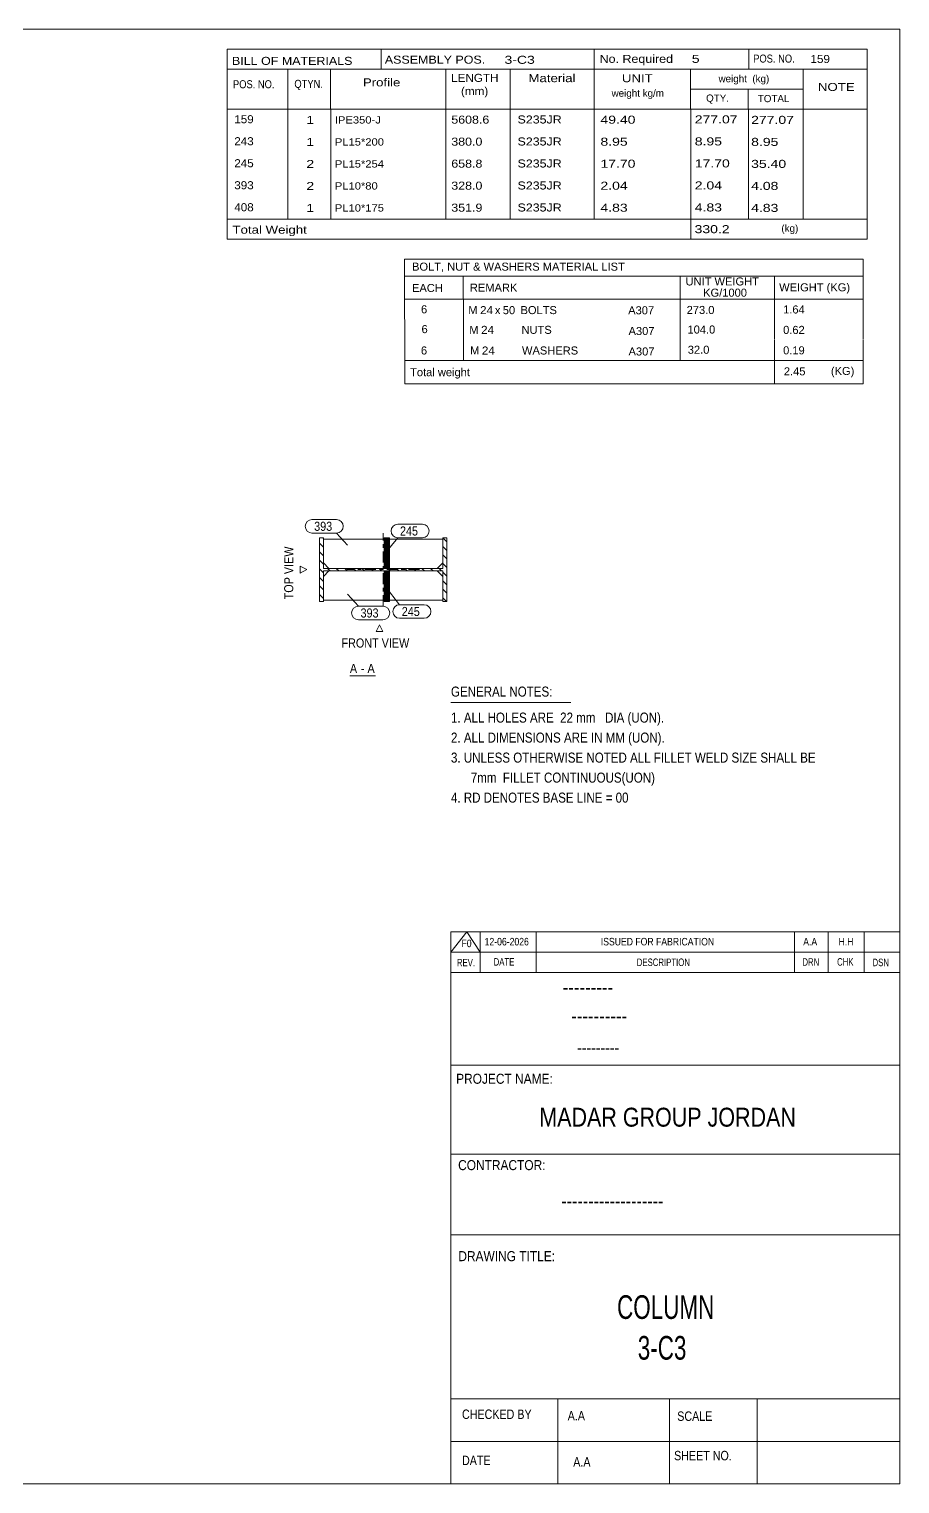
# Model space of a CAD drawing. Header units: millimetres. Extents: x 2 to 579, y 1 to 405.
# Drawn here: x 339.4 to 579, y 5 to 405 of the extents above; entities that cross this region are included whole.
import ezdxf

# ---------------------------------------------------------------- set-up
doc = ezdxf.new("R2010")
doc.units = ezdxf.units.MM
for name, pattern in [('XKITLINE00', [0]), ('XKITLINE01', [4, 1, -1, 1, -1]), ('XKITLINE03', [6, 3, -1, 1, -1])]:
    doc.linetypes.add(name, pattern=pattern)
for name, color, linetype, lineweight in [('DrawingSheet', 5, 'Continuous', 0), ('OtherObjectType', 7, 'Continuous', 0), ('Part', 2, 'Continuous', 0), ('PartMark', 7, 'Continuous', 0)]:
    doc.layers.add(name, color=color, linetype=linetype, lineweight=lineweight)
doc.styles.add('@ARIAL_UNICODE_MS_BOLD', font='ARIAL.TTF')
doc.styles.add('ARIAL', font='ARIAL.TTF')
doc.styles.add('ARIAL_NARROW', font='ARIALN.TTF')
doc.styles.add('COMIC_SANS_MS_BOLD', font='COMICBD.TTF')
doc.styles.add('SWIS721_EX_BT', font='ARIAL.TTF')
doc.styles.add('SWISSE', font='ARIAL.TTF')

# ---------------------------------------------------------------- blocks, each defined once
blk = doc.blocks.new('*A1')
at = {"layer": 'Part', "color": 7, "linetype": 'XKITLINE00', "lineweight": 0}
for p, q in [((420.44, 264.92), (420.24, 265.12)), ((454.34, 264.02), (453.24, 265.12)), ((453.24, 265.12), (453.24, 265.12)), ((420.44, 262.56), (419.34, 263.66)), ((420.44, 260.21), (419.34, 261.31)), ((454.34, 261.67), (453.24, 262.77)), ((454.34, 259.31), (453.24, 260.41)), ((420.44, 257.85), (419.34, 258.95)), ((420.44, 255.49), (419.34, 256.59)), ((422.27, 256.02), (421.57, 256.72)), ((424.63, 256.02), (423.93, 256.72)), ((426.98, 256.02), (426.28, 256.72)), ((429.34, 256.02), (428.64, 256.72)), ((431.7, 256.02), (431, 256.72)), ((434.06, 256.02), (433.36, 256.72)), ((436.41, 256.02), (435.71, 256.72)), ((438.77, 256.02), (438.07, 256.72)), ((441.13, 256.02), (440.43, 256.72)), ((443.48, 256.02), (442.78, 256.72)), ((445.84, 256.02), (445.14, 256.72)), ((448.2, 256.02), (447.5, 256.72)), ((450.56, 256.02), (449.86, 256.72)), ((452.91, 256.02), (452.21, 256.72)), ((454.34, 256.95), (453.24, 258.05)), ((420.44, 253.13), (419.34, 254.23)), ((454.34, 254.59), (453.24, 255.69)), ((454.34, 252.24), (453.24, 253.34)), ((420.44, 250.78), (419.34, 251.88)), ((420.44, 248.42), (419.34, 249.52)), ((454.34, 249.88), (453.24, 250.98)), ((454.24, 247.62), (453.24, 248.62))]:
    blk.add_line(p, q, dxfattribs=at)
blk = doc.blocks.new('*A2')
at = {"layer": 'Part', "color": 7, "linetype": 'XKITLINE00', "lineweight": 0}
for p, q in [((437.09, 256.02), (437.09, 256.02)), ((437.09, 256.02), (437.09, 256.02)), ((437.3, 256.02), (437.19, 255.92)), ((437.5, 256.02), (437.3, 255.82)), ((437.7, 256.02), (437.4, 255.72)), ((437.9, 256.02), (437.5, 255.62)), ((438.1, 256.02), (437.6, 255.52)), ((438.31, 256.02), (437.7, 255.42)), ((438.51, 256.02), (437.8, 255.32)), ((437.19, 255.92), (437.09, 255.82)), ((437.3, 255.82), (437.09, 255.62)), ((437.4, 255.72), (437.09, 255.42)), ((437.5, 255.62), (437.09, 255.21)), ((437.6, 255.52), (437.09, 255.01)), ((437.7, 255.42), (437.09, 254.81)), ((437.8, 255.32), (437.09, 254.61)), ((437.9, 255.21), (437.09, 254.41)), ((438, 255.11), (437.09, 254.2)), ((438.1, 255.01), (437.09, 254)), ((438.2, 254.91), (437.09, 253.8)), ((438.31, 254.81), (437.09, 253.6)), ((438.41, 254.71), (437.09, 253.4)), ((438.51, 254.61), (437.09, 253.19)), ((438.59, 254.49), (437.09, 252.99)), ((438.59, 254.29), (437.09, 252.79)), ((438.59, 254.09), (437.09, 252.59)), ((438.59, 253.89), (437.09, 252.39)), ((438.59, 253.68), (437.09, 252.18)), ((438.59, 253.48), (437.09, 251.98)), ((438.59, 253.28), (437.09, 251.78)), ((438.59, 253.08), (437.09, 251.58)), ((438.59, 252.88), (437.09, 251.38)), ((438.59, 252.67), (437.09, 251.17)), ((438.59, 252.47), (437.09, 250.97)), ((438.59, 252.27), (437.09, 250.77)), ((438.59, 252.07), (437.09, 250.57)), ((438.59, 255.91), (437.9, 255.21)), ((438.59, 255.7), (438, 255.11)), ((438.59, 255.5), (438.1, 255.01)), ((438.59, 255.3), (438.2, 254.91)), ((438.59, 255.1), (438.31, 254.81)), ((438.59, 254.9), (438.41, 254.71)), ((438.59, 254.69), (438.51, 254.61)), ((438.59, 251.87), (437.09, 250.37)), ((438.59, 251.66), (437.09, 250.16)), ((438.59, 251.46), (437.09, 249.96)), ((438.59, 251.26), (437.09, 249.76)), ((438.59, 251.06), (437.09, 249.56)), ((438.59, 250.85), (437.09, 249.35)), ((438.59, 250.65), (437.09, 249.15)), ((438.59, 250.45), (437.09, 248.95)), ((438.59, 250.25), (437.09, 248.75)), ((438.59, 250.05), (437.09, 248.55)), ((438.59, 249.84), (437.09, 248.34)), ((438.59, 249.64), (437.09, 248.14)), ((438.59, 249.44), (437.09, 247.94)), ((438.59, 249.24), (437.09, 247.74)), ((438.59, 249.04), (437.18, 247.62)), ((438.59, 248.83), (437.38, 247.62)), ((438.59, 248.63), (437.58, 247.62)), ((438.59, 248.43), (437.79, 247.62)), ((438.59, 248.23), (437.99, 247.62)), ((438.59, 248.03), (438.19, 247.62)), ((438.59, 247.82), (438.39, 247.62))]:
    blk.add_line(p, q, dxfattribs=at)
blk = doc.blocks.new('*A3')
at = {"layer": 'Part', "color": 7, "linetype": 'XKITLINE00', "lineweight": 0}
for p, q in [((437.09, 264.92), (437.19, 265.02)), ((437.09, 264.72), (437.3, 264.92)), ((437.09, 264.52), (437.4, 264.82)), ((437.09, 264.32), (437.5, 264.72)), ((437.09, 264.11), (437.6, 264.62)), ((437.09, 263.91), (437.7, 264.52)), ((437.09, 263.71), (437.8, 264.42)), ((437.09, 263.51), (437.9, 264.32)), ((437.09, 263.3), (438, 264.21)), ((437.09, 263.1), (438.1, 264.11)), ((437.09, 262.9), (438.2, 264.01)), ((437.19, 265.02), (437.3, 265.12)), ((437.3, 264.92), (437.5, 265.12)), ((437.4, 264.82), (437.7, 265.12)), ((437.5, 264.72), (437.9, 265.12)), ((437.6, 264.62), (438.1, 265.12)), ((437.7, 264.52), (438.31, 265.12)), ((437.8, 264.42), (438.51, 265.12)), ((437.9, 264.32), (438.59, 265.01)), ((438, 264.21), (438.59, 264.8)), ((438.1, 264.11), (438.59, 264.6)), ((438.2, 264.01), (438.59, 264.4)), ((438.31, 263.91), (438.59, 264.2)), ((437.09, 262.7), (438.31, 263.91)), ((437.09, 262.5), (438.41, 263.81)), ((437.09, 262.29), (438.51, 263.71)), ((437.09, 262.09), (438.59, 263.59)), ((437.09, 261.89), (438.59, 263.39)), ((437.09, 261.69), (438.59, 263.19)), ((437.09, 261.49), (438.59, 262.99)), ((437.09, 261.28), (438.59, 262.78)), ((437.09, 261.08), (438.59, 262.58)), ((437.09, 260.88), (438.59, 262.38)), ((437.09, 260.68), (438.59, 262.18)), ((437.09, 260.48), (438.59, 261.98)), ((437.09, 260.27), (438.59, 261.77)), ((437.09, 260.07), (438.59, 261.57)), ((437.09, 259.87), (438.59, 261.37)), ((437.09, 259.67), (438.59, 261.17)), ((437.09, 259.47), (438.59, 260.97)), ((437.09, 259.26), (438.59, 260.76)), ((437.09, 259.06), (438.59, 260.56)), ((437.09, 258.86), (438.59, 260.36)), ((437.09, 258.66), (438.59, 260.16)), ((438.41, 263.81), (438.59, 264)), ((438.51, 263.71), (438.59, 263.79)), ((437.09, 258.46), (438.59, 259.96)), ((437.09, 258.25), (438.59, 259.75)), ((437.09, 258.05), (438.59, 259.55)), ((437.09, 257.85), (438.59, 259.35)), ((437.09, 257.65), (438.59, 259.15)), ((437.09, 257.45), (438.59, 258.95)), ((437.09, 257.24), (438.59, 258.74)), ((437.09, 257.04), (438.59, 258.54)), ((437.09, 256.84), (438.59, 258.34)), ((437.18, 256.72), (438.59, 258.14)), ((437.38, 256.72), (438.59, 257.94)), ((437.58, 256.72), (438.59, 257.73)), ((437.79, 256.72), (438.59, 257.53)), ((437.99, 256.72), (438.59, 257.33)), ((438.19, 256.72), (438.59, 257.13)), ((438.39, 256.72), (438.59, 256.92))]:
    blk.add_line(p, q, dxfattribs=at)
blk = doc.blocks.new('*A30')
at = {"layer": 'Part', "color": 2, "linetype": 'XKITLINE00', "lineweight": 0}
for p, q in [((419.34, 247.62), (419.34, 265.12)), ((419.34, 265.12), (420.44, 265.12)), ((420.44, 265.12), (420.44, 256.72)), ((453.24, 265.12), (454.34, 265.12)), ((453.24, 256.72), (453.24, 265.12)), ((454.34, 265.12), (454.34, 247.62)), ((420.44, 256.72), (453.24, 256.72)), ((453.24, 256.02), (420.44, 256.02)), ((420.44, 256.02), (420.44, 247.62)), ((453.24, 247.62), (453.24, 256.02)), ((420.44, 247.62), (419.34, 247.62)), ((454.34, 247.62), (453.24, 247.62))]:
    blk.add_line(p, q, dxfattribs=at)
at = {"layer": 'Part', "color": 7, "linetype": 'XKITLINE03', "lineweight": 0}
for p, q in [((436.84, 246.37), (436.84, 266.37)), ((446.84, 256.37), (426.84, 256.37))]:
    blk.add_line(p, q, dxfattribs=at)
blk = doc.blocks.new('*A31')
at = {"layer": 'Part', "color": 2, "linetype": 'XKITLINE00', "lineweight": 0}
for p, q in [((437.09, 247.62), (437.09, 256.02)), ((437.09, 256.02), (438.59, 256.02)), ((438.59, 247.62), (438.59, 256.02)), ((438.59, 247.62), (437.09, 247.62))]:
    blk.add_line(p, q, dxfattribs=at)
at = {"layer": 'Part', "color": 7, "linetype": 'XKITLINE01', "lineweight": 0}
blk.add_line((437.09, 254.52), (438.59, 254.52), dxfattribs=at)
blk = doc.blocks.new('*A32')
at = {"layer": 'Part', "color": 2, "linetype": 'XKITLINE00', "lineweight": 0}
for p, q in [((437.09, 265.12), (437.09, 256.72)), ((438.59, 265.12), (437.09, 265.12)), ((438.59, 256.72), (438.59, 265.12)), ((438.59, 256.72), (437.09, 256.72))]:
    blk.add_line(p, q, dxfattribs=at)
at = {"layer": 'Part', "color": 7, "linetype": 'XKITLINE01', "lineweight": 0}
blk.add_line((437.09, 258.22), (438.59, 258.22), dxfattribs=at)
blk = doc.blocks.new('*A33')
at = {"layer": 'Part', "color": 2, "linetype": 'XKITLINE00', "lineweight": 0}
for p, q in [((420.44, 264.72), (437.09, 264.72)), ((453.24, 264.72), (438.59, 264.72)), ((420.44, 258.22), (421.94, 256.72)), ((453.24, 258.22), (451.74, 256.72))]:
    blk.add_line(p, q, dxfattribs=at)
at = {"layer": 'Part', "color": 7, "linetype": 'XKITLINE01', "lineweight": 0}
for p, q in [((420.44, 258.22), (420.44, 264.72)), ((438.59, 264.72), (437.09, 264.72)), ((453.24, 264.72), (453.24, 258.22)), ((421.94, 256.72), (451.74, 256.72))]:
    blk.add_line(p, q, dxfattribs=at)
blk = doc.blocks.new('*A34')
at = {"layer": 'Part', "color": 2, "linetype": 'XKITLINE00', "lineweight": 0}
for p, q in [((420.44, 254.52), (421.94, 256.02)), ((453.24, 254.52), (451.74, 256.02)), ((420.44, 248.02), (437.09, 248.02)), ((453.24, 248.02), (438.59, 248.02))]:
    blk.add_line(p, q, dxfattribs=at)
at = {"layer": 'Part', "color": 7, "linetype": 'XKITLINE01', "lineweight": 0}
for p, q in [((421.94, 256.02), (451.74, 256.02)), ((420.44, 248.02), (420.44, 254.52)), ((453.24, 248.02), (453.24, 254.52)), ((437.09, 248.02), (438.59, 248.02))]:
    blk.add_line(p, q, dxfattribs=at)
blk = doc.blocks.new('*A35')
at = {"layer": 'DrawingSheet', "color": 5, "linetype": 'XKITLINE00', "lineweight": 0}
for p, q in [((579, 405), (5, 405)), ((5, 405), (5, 5)), ((579, 5), (579, 405)), ((5, 5), (579, 5))]:
    blk.add_line(p, q, dxfattribs=at)
at = {"layer": 'DrawingSheet', "color": 5, "style": 'ARIAL', "width": 0.85}
blk.add_text('Tekla structures', height=2, rotation=90, dxfattribs=at).set_placement((4.5, 5.5))
blk = doc.blocks.new('*A36')
at = {"layer": 'OtherObjectType', "color": 7, "linetype": 'XKITLINE00', "lineweight": 0}
for p, q in [((442.76, 341.75), (442.75, 330.75)), ((442.76, 341.75), (568.88, 341.75)), ((568.88, 341.75), (568.88, 330.75)), ((442.75, 337.1), (568.88, 337.1)), ((458.87, 337.11), (458.87, 330.75)), ((518.57, 337.11), (518.57, 330.75)), ((544.47, 337.09), (544.47, 330.75)), ((442.76, 330.72), (442.76, 325.22)), ((442.77, 330.75), (568.88, 330.75)), ((458.92, 330.75), (458.92, 325.13)), ((518.57, 330.75), (518.57, 325.13)), ((544.5, 330.75), (544.5, 325.25)), ((568.88, 330.75), (568.88, 325.25)), ((442.79, 325.13), (442.79, 319.52)), ((458.95, 325.13), (458.95, 319.51)), ((518.57, 325.13), (518.57, 319.51)), ((544.5, 325.13), (544.5, 319.63)), ((568.88, 325.13), (568.88, 319.63)), ((442.79, 319.5), (442.79, 313.93)), ((458.95, 319.51), (458.95, 313.89)), ((518.57, 319.51), (518.57, 313.89)), ((544.5, 319.51), (544.5, 313.9)), ((568.88, 319.51), (568.88, 313.9)), ((568.88, 313.9), (442.75, 313.93)), ((442.78, 313.89), (442.78, 307.49)), ((442.85, 313.89), (568.87, 313.89)), ((544.5, 313.86), (544.5, 307.44)), ((568.87, 313.86), (568.87, 307.45)), ((442.77, 307.45), (568.87, 307.45))]:
    blk.add_line(p, q, dxfattribs=at)
at = {"layer": 'OtherObjectType', "color": 7, "style": 'ARIAL_NARROW'}
for s, width, p in [('BOLT, NUT & WASHERS MATERIAL LIST', 1.211571, (444.79, 338.59)), ('UNIT WEIGHT', 1.211571, (520.03, 334.52)), ('EACH', 1.211571, (444.78, 332.72)), ('REMARK', 1.211571, (460.7, 332.81)), (' KG/1000', 1.211571, (524.02, 331.43)), ('WEIGHT (KG)', 1.211571, (545.78, 332.9)), ('6', 1.211571, (447.26, 326.85)), ('M', 1.211571, (460.26, 326.65)), ('24', 1.275, (463.5, 326.63)), ('x', 1.211571, (467.58, 326.63)), ('50', 1.211571, (469.76, 326.62)), ('BOLTS', 1.211571, (474.63, 326.64)), ('A307', 1.211571, (504.25, 326.59)), ('273.0', 1.211571, (520.34, 326.68)), ('1.64', 1.211571, (546.87, 326.81)), ('6', 1.211571, (447.4, 321.41)), ('M', 1.211571, (460.54, 321.21)), ('24', 1.275, (463.78, 321.19)), ('NUTS', 1.211571, (474.91, 321.21)), ('A307', 1.211571, (504.35, 320.89)), ('104.0', 1.211571, (520.56, 321.3)), ('0.62', 1.211571, (546.87, 321.19)), ('6', 1.211571, (447.24, 315.54)), ('M', 1.211571, (460.76, 315.54)), ('24', 1.275, (464, 315.52)), ('WASHERS', 1.211571, (475.04, 315.53)), ('A307', 1.211571, (504.35, 315.27)), ('32.0', 1.211571, (520.64, 315.74)), ('0.19', 1.211571, (546.87, 315.58)), ('2.45', 1.211571, (547.07, 309.8)), ('(KG)', 1.211571, (560.02, 309.9)), ('Total weight', 1.211571, (444.26, 309.57))]:
    blk.add_text(s, height=2.2, dxfattribs=dict(at, width=width)).set_placement(p)
blk = doc.blocks.new('*A37')
at = {"layer": 'OtherObjectType', "color": 7, "linetype": 'XKITLINE00', "lineweight": 0}
blk.add_line((455.5, 219.82), (488.5, 219.82), dxfattribs=at)
at = {"layer": 'OtherObjectType', "color": 7, "style": 'ARIAL_NARROW', "width": 1.008832}
for s, p in [('GENERAL NOTES:', (455.5, 221.47)), ('1. ALL HOLES ARE  22 mm   DIA (UON).', (455.5, 214.32)), ('2. ALL DIMENSIONS ARE IN MM (UON).', (455.5, 208.82)), ('3. UNLESS OTHERWISE NOTED ALL FILLET WELD SIZE SHALL BE', (455.5, 203.32)), ('7mm  FILLET CONTINUOUS(UON)', (460.95, 197.82)), ('4. RD DENOTES BASE LINE = 00', (455.5, 192.32))]:
    blk.add_text(s, height=2.75, dxfattribs=at).set_placement(p)
blk = doc.blocks.new('*A38')
at = {"layer": 'OtherObjectType', "color": 7, "linetype": 'XKITLINE00', "lineweight": 0}
for p, q in [((455.5, 156.76), (579, 156.76)), ((455.5, 151.21), (459.82, 156.76)), ((455.5, 151.21), (455.5, 156.76)), ((459.82, 156.76), (463.53, 151.21)), ((463.53, 151.21), (463.53, 156.76)), ((478.97, 151.21), (478.97, 156.76)), ((549.98, 151.21), (549.98, 156.76)), ((559.24, 151.21), (559.24, 156.76)), ((569.12, 151.21), (569.12, 156.76)), ((579, 151.21), (579, 156.76)), ((455.5, 151.21), (579, 151.21)), ((455.5, 145.65), (455.5, 151.21)), ((459.21, 151.21), (579, 151.21)), ((463.53, 145.65), (463.53, 151.21)), ((478.97, 145.65), (478.97, 151.21)), ((549.98, 145.65), (549.98, 151.21)), ((559.24, 145.65), (559.24, 151.21)), ((569.12, 145.65), (569.12, 151.21)), ((579, 145.65), (579, 151.21))]:
    blk.add_line(p, q, dxfattribs=at)
at = {"layer": 'OtherObjectType', "color": 7, "style": 'ARIAL_NARROW'}
for s, height, width, p in [('F0', 2.058, 1.008832, (458.4, 152.59)), ('12-06-2026', 2.058, 1.008832, (464.76, 153.06)), ('ISSUED FOR FABRICATION', 2.0583, 1.008832, (496.71, 153.06)), ('A.A', 2.058, 1.008832, (552.4, 153.06)), ('H.H', 2.058, 1.008832, (562.13, 153.06)), ('REV.', 2.058, 0.907949, (457.13, 147.31)), ('DATE', 2.058, 0.907949, (467.23, 147.5)), ('DESCRIPTION', 2.0583, 0.907949, (506.61, 147.39)), ('DRN', 2.058, 0.907949, (552.17, 147.47)), ('CHK', 2.058, 0.907949, (561.72, 147.5)), ('DSN', 2.058, 0.907949, (571.47, 147.35))]:
    blk.add_text(s, height=height, dxfattribs=dict(at, width=width)).set_placement(p)
blk = doc.blocks.new('*A40')
at = {"layer": 'OtherObjectType', "color": 2, "linetype": 'XKITLINE00', "lineweight": 0}
for p, q in [((455.5, 145.65), (579, 145.65)), ((455.5, 5), (455.5, 145.64)), ((578.98, 145.64), (579, 5)), ((579, 120.14), (455.5, 120.14)), ((455.5, 95.63), (579, 95.63)), ((579, 73.49), (455.5, 73.49)), ((579, 28.4), (455.5, 28.4)), ((484.94, 28.4), (484.94, 5)), ((515.62, 5), (515.62, 28.4)), ((539.75, 5), (539.75, 28.4)), ((579, 16.7), (455.5, 16.7)), ((579, 5), (455.5, 5))]:
    blk.add_line(p, q, dxfattribs=at)
at = {"layer": 'OtherObjectType', "color": 4, "style": '@ARIAL_UNICODE_MS_BOLD', "width": 0.85}
blk.add_text('---------', height=3.9, dxfattribs=at).set_placement((486.23, 139.59))
at = {"layer": 'OtherObjectType', "color": 7, "style": 'ARIAL', "width": 0.85}
for s, height, p in [('----------', 3.9, (488.56, 131.77)), ('---------', 3.25, (490.21, 123.31))]:
    blk.add_text(s, height=height, dxfattribs=at).set_placement(p)
at = {"layer": 'OtherObjectType', "color": 3, "width": 0.85}
for s, style, p in [('PROJECT NAME:', 'SWIS721_EX_BT', (456.92, 115.01)), ('CONTRACTOR:', 'SWISSE', (457.47, 91.27)), ('DRAWING TITLE:', 'SWIS721_EX_BT', (457.53, 66.24))]:
    blk.add_text(s, height=2.7618, dxfattribs=dict(at, style=style)).set_placement(p)
at = {"layer": 'OtherObjectType', "color": 7, "width": 0.85}
for s, height, p in [('MADAR GROUP JORDAN', 5.2, (479.79, 103.23)), ('CHECKED BY', 2.592, (458.53, 22.86)), ('A.A', 2.592, (487.61, 22.45)), ('SCALE', 2.592, (517.74, 22.33)), ('DATE', 2.592, (458.54, 10.16)), ('A.A', 2.592, (489.14, 9.76)), ('SHEET NO.', 2.592, (516.87, 11.49))]:
    blk.add_text(s, height=height, dxfattribs=at).set_placement(p)
at = {"layer": 'OtherObjectType', "color": 1}
for s, height, style, width, p in [('-------------------', 3.9, 'COMIC_SANS_MS_BOLD', 0.85, (485.87, 80.86)), ('COLUMN', 6.5, 'ARIAL', 0.68, (501.19, 50.37)), ('3-C3', 6.5, 'ARIAL', 0.68, (506.88, 39.17))]:
    blk.add_text(s, height=height, dxfattribs=dict(at, style=style, width=width)).set_placement(p)
blk = doc.blocks.new('*A41')
at = {"layer": 'OtherObjectType', "color": 7, "linetype": 'XKITLINE00', "lineweight": 0}
for p, q in [((393.98, 399.5), (569.98, 399.5)), ((393.98, 399.5), (393.98, 388.5)), ((436.26, 399.42), (436.26, 393.87)), ((494.85, 394), (494.85, 399.5)), ((537.43, 393.96), (537.43, 399.42)), ((569.98, 394), (569.98, 399.5)), ((393.98, 394), (569.98, 394)), ((410.64, 394), (410.64, 383)), ((422.4, 393.98), (422.4, 383.03)), ((454.12, 393.99), (454.13, 383)), ((471.78, 393.98), (471.78, 383)), ((494.85, 393.98), (494.85, 383)), ((521.43, 394), (521.43, 383)), ((552.42, 394), (552.42, 383)), ((569.98, 394), (569.98, 388.5)), ((393.98, 388.5), (393.98, 383)), ((521.45, 388.52), (552.45, 388.52)), ((537.28, 388.52), (537.28, 383)), ((569.98, 388.5), (569.98, 383)), ((393.98, 383), (569.98, 383)), ((393.98, 383), (393.98, 376.95)), ((410.63, 383), (410.63, 376.95)), ((422.44, 382.99), (422.44, 376.95)), ((454.12, 383), (454.11, 376.95)), ((471.79, 383), (471.79, 376.95)), ((494.87, 383), (494.87, 376.95)), ((521.44, 383), (521.44, 376.95)), ((537.33, 382.95), (537.33, 376.95)), ((552.43, 383), (552.43, 376.95)), ((569.98, 383), (569.98, 376.95)), ((393.98, 376.95), (393.98, 370.9)), ((410.63, 376.95), (410.63, 370.9)), ((422.44, 376.94), (422.44, 370.9)), ((454.12, 376.95), (454.11, 370.9)), ((471.79, 376.95), (471.79, 370.9)), ((494.87, 376.95), (494.87, 370.9)), ((521.44, 376.95), (521.44, 370.9)), ((537.33, 376.9), (537.33, 370.9)), ((552.43, 376.95), (552.43, 370.9)), ((569.98, 376.95), (569.98, 370.9)), ((393.98, 370.9), (393.98, 364.85)), ((410.63, 370.9), (410.63, 364.85)), ((422.44, 370.89), (422.44, 364.85)), ((454.12, 370.9), (454.11, 364.85)), ((471.79, 370.9), (471.79, 364.85)), ((494.87, 370.9), (494.87, 364.85)), ((521.44, 370.9), (521.44, 364.85)), ((537.33, 370.85), (537.33, 364.85)), ((552.43, 370.9), (552.43, 364.85)), ((569.98, 370.9), (569.98, 364.85)), ((393.98, 364.85), (393.98, 358.8)), ((410.63, 364.85), (410.63, 358.8)), ((422.44, 364.84), (422.44, 358.8)), ((454.12, 364.85), (454.11, 358.8)), ((471.79, 364.85), (471.79, 358.8)), ((494.87, 364.85), (494.87, 358.8)), ((521.44, 364.85), (521.44, 358.8)), ((537.33, 364.8), (537.33, 358.8)), ((552.43, 364.85), (552.43, 358.8)), ((569.98, 364.85), (569.98, 358.8)), ((393.98, 358.8), (393.98, 352.75)), ((410.63, 358.8), (410.63, 352.75)), ((422.44, 358.79), (422.44, 352.75)), ((454.12, 358.8), (454.11, 352.75)), ((471.79, 358.8), (471.79, 352.75)), ((494.87, 358.8), (494.87, 352.75)), ((521.44, 358.8), (521.44, 352.75)), ((537.33, 358.75), (537.33, 352.75)), ((552.43, 358.8), (552.43, 352.75)), ((569.98, 358.8), (569.98, 352.75)), ((393.98, 352.75), (569.98, 352.75)), ((393.98, 352.75), (393.98, 347.25)), ((521.44, 352.75), (521.44, 347.25)), ((569.98, 352.75), (569.98, 347.25)), ((393.98, 347.25), (569.98, 347.25))]:
    blk.add_line(p, q, dxfattribs=at)
at = {"layer": 'OtherObjectType', "color": 7, "style": 'ARIAL_NARROW'}
for s, height, width, p in [('BILL OF MATERIALS', 2.2, 1.36, (395.25, 395.16)), ('ASSEMBLY POS.', 2.2, 1.36, (437.3, 395.5)), ('3-C3', 2.2, 1.525501, (470.23, 395.46)), ('No. Required', 2.2, 1.36, (496.39, 395.72)), ('5', 2.2, 1.525501, (521.75, 395.72)), ('POS. NO.', 2.2, 1.02, (538.63, 395.79)), ('159', 2.2, 1.270501, (554.4, 395.69)), ('LENGTH', 2.2, 1.275, (455.54, 390.49)), ('Material', 2.2, 1.445, (476.81, 390.41)), ('UNIT', 2.2, 1.445, (502.52, 390.4)), ('weight  (kg)', 1.98, 1.19, (529.11, 390.39)), ('POS. NO.', 2.2, 1.02, (395.53, 388.74)), ('QTYN.', 2.2, 1.02, (412.42, 388.84)), ('Profile', 2.2, 1.445, (431.26, 389.25)), ('(mm)', 2.2, 1.275, (458.26, 386.86)), ('weight kg/m', 1.98, 1.19, (499.69, 386.4)), ('NOTE', 2.2, 1.445, (556.44, 387.99)), ('QTY.', 1.98, 1.19, (525.68, 385.03)), ('TOTAL', 1.98, 1.19, (539.9, 384.91)), ('159', 2.2, 1.270501, (395.89, 379.12)), ('1', 2.2, 1.525501, (415.71, 378.91)), ('IPE350-J', 1.98, 1.355501, (423.56, 379.04)), ('5608.6', 2.2, 1.355501, (455.59, 379.01)), ('S235JR', 2.2, 1.355501, (473.81, 379.05)), ('49.40', 2.2, 1.525501, (496.62, 378.99)), ('277.07', 2.2, 1.525501, (522.57, 379.07)), ('277.07', 2.2, 1.525501, (538.08, 378.94)), ('243', 2.2, 1.270501, (395.89, 373.07)), ('1', 2.2, 1.525501, (415.71, 372.86)), ('PL15*200', 1.98, 1.355501, (423.56, 372.99)), ('380.0', 2.2, 1.355501, (455.59, 372.96)), ('S235JR', 2.2, 1.355501, (473.81, 373)), ('8.95', 2.2, 1.525501, (496.62, 372.94)), ('8.95', 2.2, 1.525501, (522.57, 373.02)), ('8.95', 2.2, 1.525501, (538.08, 372.89)), ('245', 2.2, 1.270501, (395.89, 367.02)), ('2', 2.2, 1.525501, (415.71, 366.81)), ('PL15*254', 1.98, 1.355501, (423.56, 366.94)), ('658.8', 2.2, 1.355501, (455.59, 366.91)), ('S235JR', 2.2, 1.355501, (473.81, 366.95)), ('17.70', 2.2, 1.525501, (496.62, 366.89)), ('17.70', 2.2, 1.525501, (522.57, 366.97)), ('35.40', 2.2, 1.525501, (538.08, 366.84)), ('393', 2.2, 1.270501, (395.89, 360.97)), ('2', 2.2, 1.525501, (415.71, 360.76)), ('PL10*80', 1.98, 1.355501, (423.56, 360.89)), ('328.0', 2.2, 1.355501, (455.59, 360.86)), ('S235JR', 2.2, 1.355501, (473.81, 360.9)), ('2.04', 2.2, 1.525501, (496.62, 360.84)), ('2.04', 2.2, 1.525501, (522.57, 360.92)), ('4.08', 2.2, 1.525501, (538.08, 360.79)), ('408', 2.2, 1.270501, (395.89, 354.92)), ('1', 2.2, 1.525501, (415.71, 354.71)), ('PL10*175', 1.98, 1.355501, (423.56, 354.84)), ('351.9', 2.2, 1.355501, (455.59, 354.81)), ('S235JR', 2.2, 1.355501, (473.81, 354.85)), ('4.83', 2.2, 1.525501, (496.62, 354.79)), ('4.83', 2.2, 1.525501, (522.57, 354.87)), ('4.83', 2.2, 1.525501, (538.08, 354.74)), ('Total Weight', 2.2, 1.445, (395.4, 348.74)), ('330.2', 2.2, 1.525501, (522.52, 348.89)), ('(kg)', 1.98, 1.19, (546.4, 349.26))]:
    blk.add_text(s, height=height, dxfattribs=dict(at, width=width)).set_placement(p)
blk = doc.blocks.new('*A109')
at = {"layer": 'PartMark', "color": 7, "linetype": 'XKITLINE00', "lineweight": 0}
for p, q in [((427.03, 249.65), (430.03, 246.31)), ((430.03, 246.31), (436.8, 246.31)), ((430.03, 242.61), (436.8, 242.61))]:
    blk.add_line(p, q, dxfattribs=at)
for centre, start, end in [((430.03, 244.46), 90, 270), ((436.8, 244.46), 270, 90)]:
    blk.add_arc(centre, 1.85, start, end, dxfattribs=at)
at = {"layer": 'PartMark', "color": 3, "style": 'ARIAL', "width": 0.85}
blk.add_text('393', height=2.5, dxfattribs=at).set_placement((430.63, 243.21))
blk = doc.blocks.new('*A110')
at = {"layer": 'PartMark', "color": 7, "linetype": 'XKITLINE00', "lineweight": 0}
for p, q in [((417.27, 270.14), (424.03, 270.14)), ((417.27, 266.44), (424.03, 266.44)), ((427.03, 263.09), (424.03, 266.44))]:
    blk.add_line(p, q, dxfattribs=at)
for centre, start, end in [((417.27, 268.29), 90, 270), ((424.03, 268.29), 270, 90)]:
    blk.add_arc(centre, 1.85, start, end, dxfattribs=at)
at = {"layer": 'PartMark', "color": 3, "style": 'ARIAL', "width": 0.85}
blk.add_text('393', height=2.5, dxfattribs=at).set_placement((417.87, 267.04))
blk = doc.blocks.new('*A111')
at = {"layer": 'PartMark', "color": 7, "linetype": 'XKITLINE00', "lineweight": 0}
for p, q in [((440.87, 268.86), (447.64, 268.86)), ((437.37, 260.95), (440.87, 265.16)), ((440.87, 265.16), (447.64, 265.16))]:
    blk.add_line(p, q, dxfattribs=at)
for centre, start, end in [((440.87, 267.01), 90, 270), ((447.64, 267.01), 270, 90)]:
    blk.add_arc(centre, 1.85, start, end, dxfattribs=at)
at = {"layer": 'PartMark', "color": 3, "style": 'ARIAL', "width": 0.85}
blk.add_text('245', height=2.5, dxfattribs=at).set_placement((441.47, 265.76))
blk = doc.blocks.new('*A112')
at = {"layer": 'PartMark', "color": 7, "linetype": 'XKITLINE00', "lineweight": 0}
for p, q in [((437.37, 251.8), (441.37, 246.72)), ((441.37, 246.72), (448.14, 246.72)), ((441.37, 243.02), (448.14, 243.02))]:
    blk.add_line(p, q, dxfattribs=at)
for centre, start, end in [((441.37, 244.87), 90, 270), ((448.14, 244.87), 270, 90)]:
    blk.add_arc(centre, 1.85, start, end, dxfattribs=at)
at = {"layer": 'PartMark', "color": 3, "style": 'ARIAL', "width": 0.85}
blk.add_text('245', height=2.5, dxfattribs=at).set_placement((441.97, 243.62))
blk = doc.blocks.new('*A113')
at = {"layer": 'OtherObjectType', "color": 7, "linetype": 'XKITLINE00', "lineweight": 0}
for p, q in [((413.99, 255.44), (413.99, 257.31)), ((413.99, 257.31), (415.87, 256.37)), ((415.87, 256.37), (413.99, 255.44)), ((415.87, 256.37), (415.87, 256.37)), ((434.92, 239.33), (435.86, 241.21)), ((435.86, 241.21), (436.79, 239.33)), ((435.86, 241.21), (435.86, 241.21)), ((436.79, 239.33), (434.92, 239.33)), ((427.7, 227.21), (434.76, 227.21))]:
    blk.add_line(p, q, dxfattribs=at)
at = {"layer": 'OtherObjectType', "color": 7, "style": 'ARIAL', "width": 0.85}
blk.add_text('TOP VIEW', height=2.5, rotation=90, dxfattribs=at).set_placement((412.12, 248.22))
for s, p in [('FRONT VIEW', (425.39, 234.96)), ('A', (427.7, 227.96)), ('-', (430.68, 227.96)), ('A', (432.54, 227.96))]:
    blk.add_text(s, height=2.5, dxfattribs=at).set_placement(p)

msp = doc.modelspace()

# ---------------------------------------------------------------- block references
at = {"lineweight": 0}
for name in ['*A35', '*A41', '*A36', '*A110', '*A111', '*A30', '*A1', '*A33', '*A3', '*A32', '*A34', '*A2', '*A31', '*A109', '*A112', '*A37', '*A38', '*A40']:
    msp.add_blockref(name, (0, 0), dxfattribs=at)
at = {"layer": 'OtherObjectType', "lineweight": 0}
msp.add_blockref('*A113', (0, 0), dxfattribs=at)

doc.saveas('drawing.dxf')
